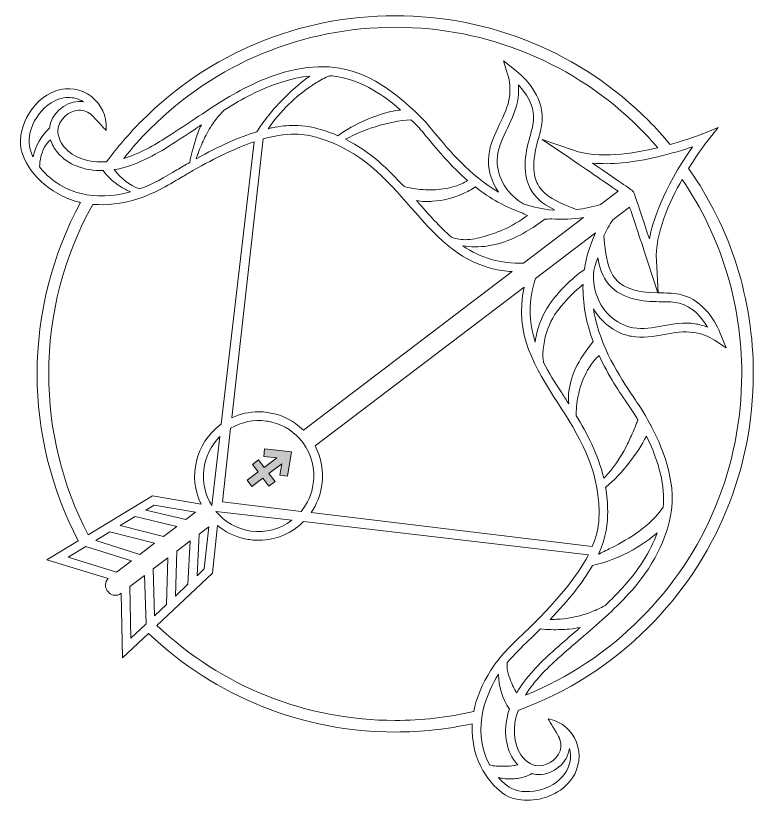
# Model space of a CAD drawing. Header units: millimetres. Extents: x 52 to 1305, y -358 to -18.
# Drawn here: x 51.9 to 344.7, y -329.8 to -18.4 of the extents above; entities that cross this region are included whole.
import ezdxf

# ---------------------------------------------------------------- set-up
doc = ezdxf.new("R2010")
doc.units = ezdxf.units.MM
doc.header["$MEASUREMENT"] = 0
doc.layers.add('Layer 4', color=7, linetype='Continuous')

# ---------------------------------------------------------------- blocks, each defined once
blk = doc.blocks.new('block 3')
at = {"layer": 'Layer 4', "lineweight": 0}
for points in [[(103.56, -214.62), (106.91, -212.6), (123.27, -215.41), (119.44, -218.32), (103.56, -214.62)], [(115.86, -221.04), (110.58, -225.05), (93.44, -220.74), (99.32, -217.19), (115.86, -221.04)], [(83.72, -226.61), (89.27, -223.25), (107.05, -227.73), (101.2, -232.17), (83.72, -226.61)], [(128.57, -221.18), (126.77, -237.94), (123.92, -240.63), (124.73, -224.09), (128.57, -221.18)], [(121.15, -226.81), (120.3, -244.03), (115.3, -248.75), (115.87, -230.82), (121.15, -226.81)], [(97.83, -234.73), (91.96, -239.19), (72.7, -233.26), (79.78, -228.98), (97.83, -234.73)], [(112.33, -233.5), (111.75, -252.09), (107.03, -256.54), (106.48, -237.95), (112.33, -233.5)], [(103.67, -259.71), (97.65, -265.38), (97.24, -244.97), (103.11, -240.51), (103.67, -259.71)]]:
    blk.add_lwpolyline(points, dxfattribs=at)
for points, knots in [([(303.06, -261.02), (329.91, -234.17), (344.69, -198.48), (344.69, -160.52), (344.69, -131.07), (335.82, -102.89), (319.02, -79), (323.11, -72.37), (326.58, -67.95), (326.62, -67.9), (326.62, -67.9), (330.71, -62.73), (330.71, -62.73), (330.71, -62.73), (324.62, -65.23), (324.62, -65.23), (324.57, -65.25), (319.25, -67.41), (311.74, -69.52), (308.95, -66.18), (306.03, -62.99), (303.06, -60.02), (276.22, -33.17), (240.53, -18.39), (202.56, -18.39), (164.6, -18.39), (128.91, -33.17), (102.06, -60.02), (97.02, -65.06), (92.3, -70.55), (88.03, -76.34), (81.04, -76.88), (74.77, -74.71), (71.23, -70.53), (69.48, -68.45), (68.58, -66.08), (68.7, -63.84), (68.93, -59.82), (72.86, -56.02), (76.96, -55.88), (78.89, -55.81), (80.83, -56.59), (82.27, -58.02), (83.7, -59.43), (87.22, -63.31), (87.26, -63.35), (87.26, -63.35), (87.78, -63.93), (87.78, -63.93), (87.78, -63.93), (87.83, -63.15), (87.83, -63.15), (88.11, -58.24), (85.93, -53.51), (82, -50.51), (77.99, -47.44), (72.71, -46.58), (67.87, -48.22), (57.68, -51.69), (51.93, -64.47), (54.36, -72.49), (56.62, -79.93), (64.68, -89.31), (77.04, -92.35), (77.26, -92.41), (77.48, -92.46), (77.7, -92.51), (66.4, -113.18), (60.44, -136.69), (60.44, -160.52), (60.44, -183.65), (66.08, -206.55), (76.76, -226.77), (76.76, -226.77), (64.3, -234.29), (64.3, -234.29), (64.3, -234.29), (88.61, -241.78), (88.61, -241.78), (87.36, -243.06), (87.19, -245.11), (88.3, -246.58), (88.3, -246.58), (88.57, -246.94), (88.57, -246.94), (89.08, -247.62), (89.79, -248.09), (90.61, -248.29), (90.73, -248.32), (90.86, -248.35), (90.98, -248.36), (91.95, -248.5), (92.92, -248.25), (93.7, -247.65), (93.7, -247.65), (93.84, -247.55), (93.84, -247.55), (93.84, -247.55), (94.36, -273.22), (94.36, -273.22), (94.36, -273.22), (104.66, -263.52), (104.66, -263.52), (131.17, -288.75), (165.93, -302.65), (202.56, -302.65), (212.86, -302.65), (223.14, -301.54), (233.13, -299.36), (232.28, -314.42), (241.08, -324.28), (245.9, -327.4), (247.13, -328.2), (248.57, -328.81), (250.2, -329.21), (251.66, -329.57), (253.27, -329.75), (254.94, -329.75), (261.31, -329.75), (268.66, -327.05), (272.82, -320.97), (275.71, -316.75), (276.34, -311.42), (274.5, -306.7), (272.69, -302.07), (268.77, -298.67), (263.99, -297.6), (263.99, -297.6), (263.23, -297.44), (263.23, -297.44), (263.23, -297.44), (263.64, -298.1), (263.64, -298.1), (263.67, -298.14), (266.42, -302.61), (267.38, -304.37), (268.35, -306.16), (268.57, -308.25), (267.98, -310.1), (266.74, -313.97), (262.07, -316.74), (258.18, -315.92), (258.18, -315.92), (257.28, -315.75), (256.67, -315.42), (255.03, -314.68), (253.55, -313.37), (252.4, -311.64), (249.41, -307.14), (249.01, -300.59), (251.32, -294.09), (270.81, -286.99), (288.22, -275.87), (303.06, -261.02)], [0, 0, 0, 0, 1, 1, 1, 2, 2, 2, 3, 3, 3, 4, 4, 4, 5, 5, 5, 6, 6, 6, 7, 7, 7, 8, 8, 8, 9, 9, 9, 10, 10, 10, 11, 11, 11, 12, 12, 12, 13, 13, 13, 14, 14, 14, 15, 15, 15, 16, 16, 16, 17, 17, 17, 18, 18, 18, 19, 19, 19, 20, 20, 20, 21, 21, 21, 22, 22, 22, 23, 23, 23, 24, 24, 24, 25, 25, 25, 26, 26, 26, 27, 27, 27, 28, 28, 28, 29, 29, 29, 30, 30, 30, 31, 31, 31, 32, 32, 32, 33, 33, 33, 34, 34, 34, 35, 35, 35, 36, 36, 36, 37, 37, 37, 38, 38, 38, 39, 39, 39, 40, 40, 40, 41, 41, 41, 42, 42, 42, 43, 43, 43, 44, 44, 44, 45, 45, 45, 46, 46, 46, 47, 47, 47, 48, 48, 48, 49, 49, 49, 50, 50, 50, 51, 51, 51, 51]), ([(273.28, -71.79), (273.28, -71.79), (260.92, -67.51), (260.92, -67.51), (260.92, -67.51), (271.75, -74.86), (271.75, -74.86), (281.59, -81.54), (287.61, -85.69), (291, -88.06), (291, -88.06), (284.04, -93.34), (284.04, -93.34), (280.86, -94.29), (277.66, -94.96), (274.54, -95.33), (274.54, -95.33), (272.08, -94.33), (272.08, -94.33), (266.84, -92.23), (262.3, -90.18), (259.76, -86.32), (258.06, -83.73), (256.15, -79.01), (259.18, -67.96), (259.18, -67.96), (259.42, -67.1), (259.42, -67.1), (260.12, -64.59), (260.84, -61.99), (260.91, -59.25), (261.15, -50.01), (254.12, -43.06), (249.91, -39.74), (249.91, -39.74), (245.58, -36.33), (245.58, -36.33), (245.58, -36.33), (247.19, -41.61), (247.19, -41.61), (248.06, -44.46), (248.31, -47.55), (247.91, -50.56), (247.41, -54.32), (245.74, -57.81), (243.98, -61.5), (242.11, -65.4), (240.18, -69.43), (239.69, -73.9), (239.15, -78.8), (240.53, -84.02), (243.51, -88.45), (232.15, -81.68), (223.85, -71.66), (218.29, -64.95), (216.48, -62.78), (214.93, -60.9), (213.66, -59.62), (204.96, -50.85), (194.21, -41.56), (180.45, -39.2), (169.73, -37.36), (157.11, -39.91), (143.95, -46.57), (136.23, -50.47), (128.94, -55.35), (121.89, -60.07), (121.89, -60.07), (121.85, -60.09), (121.85, -60.09), (118.66, -62.22), (115.37, -64.42), (112.1, -66.5), (106.79, -69.85), (101.04, -73.19), (94.81, -75.04), (98.1, -70.9), (101.63, -66.95), (105.31, -63.27), (131.29, -37.29), (165.83, -22.98), (202.56, -22.98), (239.3, -22.98), (273.84, -37.29), (299.82, -63.27), (302.15, -65.61), (304.5, -68.14), (306.8, -70.81), (296.91, -73.2), (283.25, -75.24), (273.28, -71.79)], [0, 0, 0, 0, 1, 1, 1, 2, 2, 2, 3, 3, 3, 4, 4, 4, 5, 5, 5, 6, 6, 6, 7, 7, 7, 8, 8, 8, 9, 9, 9, 10, 10, 10, 11, 11, 11, 12, 12, 12, 13, 13, 13, 14, 14, 14, 15, 15, 15, 16, 16, 16, 17, 17, 17, 18, 18, 18, 19, 19, 19, 20, 20, 20, 21, 21, 21, 22, 22, 22, 23, 23, 23, 24, 24, 24, 25, 25, 25, 26, 26, 26, 27, 27, 27, 28, 28, 28, 29, 29, 29, 30, 30, 30, 30]), ([(168.68, -42.35), (162.17, -47.06), (156.42, -52.6), (151.6, -58.83), (150.1, -60.76), (148.81, -62.6), (147.67, -64.43), (140.62, -66.58), (132.73, -70.1), (123.58, -75.17), (123.81, -74.42), (124.06, -73.7), (124.3, -73.02), (125.13, -70.75), (126.06, -68.59), (127.06, -66.6), (128.17, -64.42), (129.36, -62.42), (130.6, -60.66), (131.75, -59.04), (132.89, -57.68), (134.07, -56.51), (134.23, -56.36), (134.35, -56.19), (134.43, -55.98), (138.51, -53.43), (142.13, -51.36), (145.5, -49.66), (153.58, -45.57), (161.37, -43.11), (168.68, -42.35)], [0, 0, 0, 0, 1, 1, 1, 2, 2, 2, 3, 3, 3, 4, 4, 4, 5, 5, 5, 6, 6, 6, 7, 7, 7, 8, 8, 8, 9, 9, 9, 10, 10, 10, 10]), ([(176.05, -42.45), (176.24, -42.39), (176.44, -42.32), (176.63, -42.26), (176.66, -42.25), (176.68, -42.23), (176.71, -42.22), (177.86, -42.32), (178.89, -42.44), (179.86, -42.61), (188.1, -44.02), (195.99, -48.23), (204.64, -55.83), (202.16, -56.07), (199.56, -56.64), (196.71, -57.59), (192.72, -58.91), (188.8, -60.61), (185.04, -62.66), (183.25, -63.63), (181.49, -64.75), (179.8, -66), (177.6, -65.06), (175.32, -64.23), (173, -63.55), (169.99, -62.67), (166.66, -61.93), (162.43, -61.93), (159.88, -61.93), (157.01, -62.2), (153.7, -62.87), (153.21, -62.97), (152.68, -63.09), (152.09, -63.23), (157.01, -56.22), (162.95, -50.4), (169.75, -45.91), (169.95, -45.78), (170.15, -45.65), (170.35, -45.52), (170.35, -45.52), (170.63, -45.35), (170.63, -45.35), (172.33, -44.31), (174.09, -43.35), (175.83, -42.52), (175.83, -42.52), (176.05, -42.45), (176.05, -42.45)], [0, 0, 0, 0, 1, 1, 1, 2, 2, 2, 3, 3, 3, 4, 4, 4, 5, 5, 5, 6, 6, 6, 7, 7, 7, 8, 8, 8, 9, 9, 9, 10, 10, 10, 11, 11, 11, 12, 12, 12, 13, 13, 13, 14, 14, 14, 15, 15, 15, 16, 16, 16, 16]), ([(251.47, -45.8), (256.82, -51.43), (257.53, -56.56), (257.46, -59.16), (257.4, -61.48), (256.77, -63.76), (256.1, -66.17), (256.1, -66.17), (255.86, -67.05), (255.86, -67.05), (254.23, -72.99), (252.56, -81.66), (256.89, -88.23), (259.23, -91.79), (262.76, -93.93), (265.8, -95.4), (265.52, -95.44), (265.24, -95.48), (264.96, -95.51), (261.16, -95.2), (257.39, -94.42), (253.74, -93.19), (253.28, -92.94), (252.89, -92.71), (252.53, -92.48), (246.14, -88.48), (242.36, -81.17), (243.12, -74.27), (243.55, -70.39), (245.26, -66.8), (247.08, -62.99), (248.89, -59.22), (250.76, -55.32), (251.33, -51.01), (251.55, -49.29), (251.6, -47.54), (251.47, -45.8)], [0, 0, 0, 0, 1, 1, 1, 2, 2, 2, 3, 3, 3, 4, 4, 4, 5, 5, 5, 6, 6, 6, 7, 7, 7, 8, 8, 8, 9, 9, 9, 10, 10, 10, 11, 11, 11, 12, 12, 12, 12]), ([(78.87, -52.55), (78.2, -52.44), (77.52, -52.39), (76.84, -52.42), (71.22, -52.62), (65.97, -57.47), (65.31, -63.04), (62.06, -66.02), (59.8, -70.04), (58.89, -74.46), (58.36, -73.44), (57.95, -72.44), (57.66, -71.48), (57.66, -71.48), (57.66, -71.48), (57.66, -71.48), (55.7, -65.04), (60.64, -54.34), (68.97, -51.5), (70.25, -51.07), (71.56, -50.85), (72.86, -50.85), (73.79, -50.85), (74.7, -50.96), (75.59, -51.18), (76.75, -51.46), (77.85, -51.92), (78.87, -52.55)], [0, 0, 0, 0, 1, 1, 1, 2, 2, 2, 3, 3, 3, 4, 4, 4, 5, 5, 5, 6, 6, 6, 7, 7, 7, 8, 8, 8, 9, 9, 9, 9]), ([(123.8, -62.94), (124.4, -62.54), (125.02, -62.13), (125.63, -61.72), (124.84, -63.27), (124.15, -65.04), (123.45, -67.28), (122.9, -69.05), (122.41, -70.83), (122.01, -72.33), (121.62, -73.76), (121.26, -75.16), (121.03, -76.6), (119.23, -77.63), (117.54, -78.61), (115.89, -79.61), (111.23, -82.41), (106.25, -85.3), (101.07, -87.16), (97.08, -85.6), (93.55, -82.88), (91.05, -79.45), (91.18, -79.44), (91.3, -79.42), (91.42, -79.4), (91.42, -79.4), (91.42, -79.4), (91.42, -79.4), (99.66, -77.94), (107.11, -73.74), (113.93, -69.42), (117.26, -67.32), (120.58, -65.1), (123.8, -62.94)], [0, 0, 0, 0, 1, 1, 1, 2, 2, 2, 3, 3, 3, 4, 4, 4, 5, 5, 5, 6, 6, 6, 7, 7, 7, 8, 8, 8, 9, 9, 9, 10, 10, 10, 11, 11, 11, 11]), ([(226.31, -86.07), (226.31, -86.07), (226.3, -86.07), (226.3, -86.07), (223.97, -86.84), (221.36, -87.31), (218.57, -87.47), (215.98, -87.62), (213.29, -87.49), (210.58, -87.08), (209.21, -86.88), (207.88, -86.6), (206.65, -86.26), (206.41, -86.19), (206.18, -86.12), (205.94, -86.05), (200.05, -79.59), (192.71, -72.36), (182.88, -67.44), (186.61, -65.42), (190.6, -63.74), (194.74, -62.43), (199.48, -60.94), (204.2, -60.01), (208.77, -59.65), (209.56, -60.41), (210.38, -61.22), (211.21, -62.06), (212.37, -63.23), (213.89, -65.06), (215.64, -67.18), (219.46, -71.78), (224.66, -78.05), (231.29, -83.81), (229.72, -84.76), (228.05, -85.52), (226.31, -86.07)], [0, 0, 0, 0, 1, 1, 1, 2, 2, 2, 3, 3, 3, 4, 4, 4, 5, 5, 5, 6, 6, 6, 7, 7, 7, 8, 8, 8, 9, 9, 9, 10, 10, 10, 11, 11, 11, 12, 12, 12, 12]), ([(172.03, -66.88), (188.97, -71.85), (199.05, -83.34), (208.79, -94.46), (218.19, -105.19), (227.08, -115.32), (241.19, -118.79), (243.66, -119.4), (246.28, -119.79), (249, -119.95), (249, -119.95), (166.14, -182.87), (166.14, -182.87), (162.25, -179.02), (157.32, -176.59), (151.87, -175.83), (150.7, -175.67), (149.53, -175.59), (148.36, -175.59), (144.68, -175.59), (141.06, -176.39), (137.71, -177.96), (137.71, -177.96), (150.14, -67.31), (150.14, -67.31), (161.99, -63.94), (168.03, -65.7), (172.03, -66.88)], [0, 0, 0, 0, 1, 1, 1, 2, 2, 2, 3, 3, 3, 4, 4, 4, 5, 5, 5, 6, 6, 6, 7, 7, 7, 8, 8, 8, 9, 9, 9, 9]), ([(63.31, -70.61), (63.87, -69.71), (64.48, -68.91), (65.11, -68.23), (65.31, -68.03), (65.52, -67.82), (65.75, -67.61), (66.29, -69.42), (67.27, -71.2), (68.6, -72.77), (72.55, -77.45), (79.11, -80.02), (86.6, -79.86), (88.29, -82.11), (90.31, -84.05), (92.62, -85.62), (93.92, -86.5), (95.25, -87.26), (96.57, -87.88), (96.87, -88.02), (97.17, -88.16), (97.5, -88.29), (90.43, -90.21), (83.83, -90.45), (77.85, -88.97), (69.01, -86.8), (63.77, -81.45), (61.4, -78.39), (61.47, -75.72), (62.12, -73.09), (63.31, -70.61)], [0, 0, 0, 0, 1, 1, 1, 2, 2, 2, 3, 3, 3, 4, 4, 4, 5, 5, 5, 6, 6, 6, 7, 7, 7, 8, 8, 8, 9, 9, 9, 10, 10, 10, 10]), ([(82.55, -93.25), (88.03, -93.73), (93.91, -93.02), (100.03, -91.16), (106.29, -89.25), (111.94, -86.01), (117.66, -82.57), (119.2, -81.65), (120.75, -80.74), (122.27, -79.87), (122.27, -79.87), (122.2, -79.75), (122.2, -79.75), (122.2, -79.75), (122.29, -79.86), (122.29, -79.86), (131.37, -74.66), (139.55, -70.81), (146.59, -68.42), (146.59, -68.42), (133.54, -180.42), (133.54, -180.42), (133.54, -180.42), (133.5, -180.45), (133.5, -180.45), (133.36, -180.55), (133.21, -180.65), (133.07, -180.76), (123.32, -188.17), (120.2, -201.34), (125.54, -212.29), (125.54, -212.29), (106.24, -208.97), (106.24, -208.97), (106.24, -208.97), (80.7, -224.39), (80.7, -224.39), (70.45, -204.89), (65.03, -182.81), (65.03, -160.52), (65.03, -136.88), (71.09, -113.63), (82.55, -93.25)], [0, 0, 0, 0, 1, 1, 1, 2, 2, 2, 3, 3, 3, 4, 4, 4, 5, 5, 5, 6, 6, 6, 7, 7, 7, 8, 8, 8, 9, 9, 9, 10, 10, 10, 11, 11, 11, 12, 12, 12, 13, 13, 13, 14, 14, 14, 14]), ([(303.43, -106.94), (298.97, -93.37), (297.32, -88.71), (297.31, -88.66), (297.31, -88.66), (297.17, -88.28), (297.17, -88.28), (297.17, -88.28), (296.64, -87.79), (296.64, -87.79), (296.61, -87.76), (292.76, -85), (280.86, -76.88), (288.08, -77.57), (296.8, -76.74), (306.81, -74.38), (312.29, -73.1), (317.16, -71.57), (320.53, -70.41), (308.57, -87.63), (304.69, -100.25), (303.43, -106.94)], [0, 0, 0, 0, 1, 1, 1, 2, 2, 2, 3, 3, 3, 4, 4, 4, 5, 5, 5, 6, 6, 6, 7, 7, 7, 7]), ([(267.43, -273.22), (270.33, -270.6), (273.35, -268.01), (276.26, -265.51), (282.7, -259.98), (289.36, -254.26), (295.21, -247.87), (304.71, -237.47), (310.6, -225.97), (312.24, -214.6), (314.47, -199.1), (303.94, -180.88), (303.84, -180.71), (303.2, -179.48), (302.52, -178.23), (301.78, -176.9), (300.9, -175.32), (299.53, -173.3), (297.94, -170.96), (292.87, -163.5), (285.22, -152.24), (282.02, -138.79), (281.7, -137.44), (281.43, -136.06), (281.21, -134.69), (284.35, -140.04), (289.4, -143.97), (295, -145.35), (295.46, -145.46), (295.93, -145.56), (296.39, -145.63), (300.8, -146.38), (305.18, -145.62), (309.42, -144.88), (313.44, -144.18), (317.23, -143.52), (320.96, -144.07), (323.95, -144.51), (326.84, -145.59), (329.32, -147.21), (329.32, -147.21), (333.94, -150.21), (333.94, -150.21), (333.94, -150.21), (331.86, -145.1), (331.86, -145.1), (329.83, -140.12), (325.11, -131.42), (316.2, -129.13), (313.6, -128.45), (310.95, -128.43), (308.39, -128.42), (308.39, -128.42), (307.39, -128.41), (307.39, -128.41), (307.23, -128.41), (307.07, -128.41), (306.91, -128.41), (306.91, -128.41), (306.22, -115.62), (306.22, -115.62), (305.63, -104.92), (311.39, -92.25), (316.44, -83.34), (331.92, -106.08), (340.1, -132.75), (340.1, -160.52), (340.1, -197.25), (325.79, -231.79), (299.82, -257.77), (286.67, -270.92), (271.35, -281.08), (254.28, -288), (257.76, -282.32), (262.64, -277.54), (267.43, -273.22)], [0, 0, 0, 0, 1, 1, 1, 2, 2, 2, 3, 3, 3, 4, 4, 4, 5, 5, 5, 6, 6, 6, 7, 7, 7, 8, 8, 8, 9, 9, 9, 10, 10, 10, 11, 11, 11, 12, 12, 12, 13, 13, 13, 14, 14, 14, 15, 15, 15, 16, 16, 16, 17, 17, 17, 18, 18, 18, 19, 19, 19, 20, 20, 20, 21, 21, 21, 22, 22, 22, 23, 23, 23, 24, 24, 24, 25, 25, 25, 25]), ([(245.27, -103.37), (243.19, -104.27), (240.96, -105.08), (238.66, -105.77), (236.46, -106.43), (233.86, -107.12), (231.23, -107.26), (228.9, -107.37), (226.78, -107.04), (224.92, -106.26), (220.17, -102.2), (215.9, -97.32), (211.38, -92.17), (211.38, -92.17), (210.97, -91.7), (210.97, -91.7), (213.17, -92.25), (215.44, -92.19), (217.39, -92.05), (221.59, -91.75), (225.66, -90.73), (229.48, -89.01), (231.15, -88.27), (232.8, -87.37), (234.38, -86.35), (240.24, -90.96), (246.35, -94.37), (252.53, -96.48), (253.37, -96.92), (254.22, -97.31), (255.07, -97.65), (252.08, -99.92), (248.79, -101.84), (245.27, -103.37)], [0, 0, 0, 0, 1, 1, 1, 2, 2, 2, 3, 3, 3, 4, 4, 4, 5, 5, 5, 6, 6, 6, 7, 7, 7, 8, 8, 8, 9, 9, 9, 10, 10, 10, 11, 11, 11, 11]), ([(289.99, -122.83), (286.99, -119.32), (286.27, -114.37), (285.68, -108.73), (285.68, -108.73), (285.38, -105.76), (285.38, -105.76), (286.38, -103.64), (287.56, -101.52), (288.88, -99.45), (288.88, -99.45), (295.61, -94.34), (295.61, -94.34), (296.93, -98.25), (299.23, -105.14), (302.86, -116.26), (302.86, -116.26), (306.82, -128.41), (306.82, -128.41), (295.86, -128.22), (291.96, -125.15), (289.99, -122.83)], [0, 0, 0, 0, 1, 1, 1, 2, 2, 2, 3, 3, 3, 4, 4, 4, 5, 5, 5, 6, 6, 6, 7, 7, 7, 7]), ([(253.48, -116.55), (244.34, -116.85), (236.64, -114.67), (229.38, -109.7), (230.9, -109.98), (232.51, -110.13), (234.19, -110.14), (237.75, -110.15), (241.3, -109.61), (244.79, -108.5), (248, -107.47), (251.29, -105.98), (254.58, -104.07), (256.97, -102.68), (259.39, -101.04), (261.97, -99.08), (262.86, -99.11), (263.76, -99.08), (264.67, -99.01), (268.79, -99.34), (273.03, -99.16), (277.3, -98.46), (277.3, -98.46), (253.48, -116.55), (253.48, -116.55)], [0, 0, 0, 0, 1, 1, 1, 2, 2, 2, 3, 3, 3, 4, 4, 4, 5, 5, 5, 6, 6, 6, 7, 7, 7, 8, 8, 8, 8]), ([(270.43, -125.18), (267.71, -127.83), (265.38, -130.6), (263.52, -133.43), (261.51, -136.5), (260, -139.79), (259.05, -143.23), (258.61, -144.85), (258.31, -146.44), (258.16, -147.98), (255.39, -139.58), (255.42, -131.5), (258.24, -122.71), (258.24, -122.71), (282.07, -104.62), (282.07, -104.62), (279.86, -109.33), (278.37, -114.19), (277.63, -119.09), (274.88, -121.15), (272.52, -123.14), (270.43, -125.18)], [0, 0, 0, 0, 1, 1, 1, 2, 2, 2, 3, 3, 3, 4, 4, 4, 5, 5, 5, 6, 6, 6, 7, 7, 7, 7]), ([(282.94, -114.5), (283.52, -117.85), (284.6, -121.85), (287.37, -125.09), (292.48, -131.07), (301.23, -131.83), (307.36, -131.88), (307.36, -131.88), (308.27, -131.88), (308.27, -131.88), (310.76, -131.89), (313.12, -131.91), (315.34, -132.48), (320.68, -133.85), (324.28, -138.21), (326.46, -141.93), (324.84, -141.32), (323.17, -140.89), (321.47, -140.64), (317.19, -140.02), (312.95, -140.75), (308.84, -141.47), (304.71, -142.19), (300.8, -142.87), (296.96, -142.22), (290.16, -141.07), (284.19, -135.42), (282.11, -128.14), (280.69, -123.15), (280.92, -119.12), (282.94, -114.5)], [0, 0, 0, 0, 1, 1, 1, 2, 2, 2, 3, 3, 3, 4, 4, 4, 5, 5, 5, 6, 6, 6, 7, 7, 7, 8, 8, 8, 9, 9, 9, 10, 10, 10, 10]), ([(173.47, -204.56), (174.22, -199.19), (173.29, -193.86), (170.78, -189.12), (170.78, -189.12), (253.75, -126.12), (253.75, -126.12), (249.6, -144.71), (258.11, -158.01), (267.11, -172.08), (275.08, -184.53), (283.33, -197.42), (283.45, -215.16), (283.47, -218.33), (283.5, -222.65), (280.77, -229.09), (280.77, -229.09), (169.19, -215.57), (169.19, -215.57), (171.43, -212.32), (172.91, -208.53), (173.47, -204.56)], [0, 0, 0, 0, 1, 1, 1, 2, 2, 2, 3, 3, 3, 4, 4, 4, 5, 5, 5, 6, 6, 6, 7, 7, 7, 7]), ([(281.14, -147.7), (275.06, -154.94), (271.87, -161.79), (271.39, -168.64), (271.3, -169.9), (271.32, -171.17), (271.44, -172.44), (270.96, -171.69), (270.49, -170.95), (270.01, -170.2), (269.55, -169.48), (269.09, -168.77), (268.64, -168.07), (265.87, -163.76), (263.48, -160.04), (261.46, -155.98), (261.34, -155.31), (261.25, -154.64), (261.2, -153.99), (261.09, -149.72), (261.98, -145.27), (263.76, -141.11), (264.13, -140.26), (264.57, -139.36), (265.1, -138.36), (266.99, -135.16), (269.52, -132.06), (272.85, -128.86), (273.88, -127.86), (274.99, -126.86), (276.22, -125.8), (276.52, -125.54), (276.81, -125.3), (277.11, -125.05), (276.89, -132.35), (278.25, -139.97), (281.14, -147.7)], [0, 0, 0, 0, 1, 1, 1, 2, 2, 2, 3, 3, 3, 4, 4, 4, 5, 5, 5, 6, 6, 6, 7, 7, 7, 8, 8, 8, 9, 9, 9, 10, 10, 10, 11, 11, 11, 12, 12, 12, 12]), ([(298.19, -180.53), (297.9, -181.28), (297.6, -182.06), (297.28, -182.81), (296.41, -184.84), (295.6, -186.62), (294.79, -188.26), (292.8, -192.28), (290.75, -195.58), (288.53, -198.36), (287.52, -199.62), (286.44, -200.81), (285.33, -201.9), (283.05, -192.14), (278.53, -183.91), (274.38, -177.13), (274.38, -176.88), (274.37, -176.64), (274.37, -176.39), (274.39, -175.1), (274.48, -173.74), (274.66, -172.36), (275.01, -169.63), (275.62, -167), (276.47, -164.53), (277.39, -161.87), (278.56, -159.48), (279.93, -157.43), (280.94, -155.9), (282.12, -154.49), (283.45, -153.23), (287.15, -161.24), (291.73, -167.97), (295.09, -172.91), (296.63, -175.19), (297.97, -177.15), (298.77, -178.59), (298.77, -178.59), (298.88, -178.8), (298.88, -178.8), (298.65, -179.37), (298.42, -179.95), (298.19, -180.53)], [0, 0, 0, 0, 1, 1, 1, 2, 2, 2, 3, 3, 3, 4, 4, 4, 5, 5, 5, 6, 6, 6, 7, 7, 7, 8, 8, 8, 9, 9, 9, 10, 10, 10, 11, 11, 11, 12, 12, 12, 13, 13, 13, 14, 14, 14, 14]), ([(165.85, -187.78), (169.38, -192.47), (170.87, -198.26), (170.05, -204.09), (169.48, -208.16), (167.81, -211.96), (165.22, -215.09), (165.22, -215.09), (133.96, -211.31), (133.96, -211.31), (133.96, -211.31), (137.24, -182.11), (137.24, -182.11), (141.54, -179.55), (146.43, -178.57), (151.4, -179.26), (152.15, -179.36), (152.91, -179.51), (153.65, -179.69), (158.56, -180.9), (162.78, -183.7), (165.85, -187.78)], [0, 0, 0, 0, 1, 1, 1, 2, 2, 2, 3, 3, 3, 4, 4, 4, 5, 5, 5, 6, 6, 6, 7, 7, 7, 7]), ([(132.96, -185.43), (132.96, -185.43), (129.77, -212.82), (129.77, -212.82), (124.33, -204.13), (125.67, -192.65), (132.96, -185.43)], [0, 0, 0, 0, 1, 1, 1, 2, 2, 2, 2]), ([(283.63, -231.88), (283.63, -231.88), (283.19, -232.1), (283.19, -232.1), (286.49, -225), (286.93, -219.75), (286.9, -215.13), (286.88, -211.94), (286.6, -208.73), (286.08, -205.61), (289.5, -202.66), (292.7, -199.3), (295.58, -195.62), (298.18, -192.28), (300.43, -188.8), (302.27, -185.26), (307.52, -196), (309.62, -204.98), (308.88, -213.46), (303.54, -221.14), (295.3, -226), (288.7, -229.38), (287.02, -230.24), (285.3, -231.07), (283.63, -231.88)], [0, 0, 0, 0, 1, 1, 1, 2, 2, 2, 3, 3, 3, 4, 4, 4, 5, 5, 5, 6, 6, 6, 7, 7, 7, 8, 8, 8, 8]), ([(161.54, -218.63), (161.54, -218.63), (161.54, -218.63), (161.53, -218.63), (156.86, -222.18), (151.09, -223.7), (145.29, -222.89), (139.81, -222.13), (134.91, -219.38), (131.41, -215.11), (131.41, -215.11), (161.54, -218.63), (161.54, -218.63)], [0, 0, 0, 0, 1, 1, 1, 2, 2, 2, 3, 3, 3, 4, 4, 4, 4]), ([(130.06, -239.59), (130.06, -239.59), (132.09, -220.69), (132.09, -220.69), (135.01, -223.14), (138.5, -224.91), (142.21, -225.82), (143.06, -226.03), (143.94, -226.2), (144.81, -226.32), (151.52, -227.25), (158.2, -225.5), (163.61, -221.39), (164.5, -220.72), (165.36, -219.97), (166.17, -219.17), (166.17, -219.17), (279.23, -232.37), (279.23, -232.37), (274.65, -241.22), (266.02, -251.67), (253.56, -263.44), (248.71, -268.04), (244.06, -272.61), (240.52, -278.15), (237.06, -283.56), (234.78, -289.07), (233.74, -294.51), (223.55, -296.86), (213.07, -298.05), (202.56, -298.05), (167.2, -298.05), (133.64, -284.67), (108.01, -260.36), (108.01, -260.36), (130.06, -239.59), (130.06, -239.59)], [0, 0, 0, 0, 1, 1, 1, 2, 2, 2, 3, 3, 3, 4, 4, 4, 5, 5, 5, 6, 6, 6, 7, 7, 7, 8, 8, 8, 9, 9, 9, 10, 10, 10, 11, 11, 11, 12, 12, 12, 12]), ([(306.57, -223.65), (303.92, -230.97), (299.25, -238.33), (292.67, -245.53), (290.67, -247.72), (288.44, -249.97), (285.86, -252.4), (284.81, -253), (283.98, -253.44), (283.19, -253.82), (281.6, -254.57), (279.97, -255.23), (278.35, -255.77), (275, -256.88), (271.51, -257.57), (267.98, -257.83), (267.04, -257.9), (266.07, -257.95), (265.08, -257.96), (264.73, -257.97), (264.38, -257.97), (264.02, -257.97), (271.58, -250.17), (276.93, -243.37), (280.83, -236.61), (286.29, -235.37), (291.72, -233.25), (296.96, -230.3), (296.96, -230.3), (296.96, -230.3), (296.96, -230.3), (300.4, -228.35), (303.62, -226.11), (306.57, -223.65)], [0, 0, 0, 0, 1, 1, 1, 2, 2, 2, 3, 3, 3, 4, 4, 4, 5, 5, 5, 6, 6, 6, 7, 7, 7, 8, 8, 8, 9, 9, 9, 10, 10, 10, 11, 11, 11, 11]), ([(248.46, -282.49), (248.46, -282.49), (248.37, -282.27), (248.37, -282.27), (247.87, -281.02), (247.35, -279.72), (247.15, -278.39), (246.98, -277.23), (246.99, -276.06), (247.04, -275.05), (249.99, -271.63), (252.59, -269.12), (255.92, -265.96), (257.4, -264.56), (258.87, -263.14), (260.28, -261.74), (261.55, -261.89), (262.89, -261.98), (264.51, -262.02), (266.98, -262.08), (269.39, -262), (271.67, -261.79), (273.15, -261.64), (274.6, -261.44), (275.98, -261.19), (275.33, -261.76), (274.67, -262.32), (274.02, -262.88), (271.08, -265.4), (268.05, -268.01), (265.13, -270.65), (259.89, -275.38), (254.54, -280.64), (250.82, -287.09), (249.76, -285.61), (249.03, -283.94), (248.46, -282.49)], [0, 0, 0, 0, 1, 1, 1, 2, 2, 2, 3, 3, 3, 4, 4, 4, 5, 5, 5, 6, 6, 6, 7, 7, 7, 8, 8, 8, 9, 9, 9, 10, 10, 10, 11, 11, 11, 12, 12, 12, 12]), ([(249.75, -315.94), (248.6, -316.13), (247.35, -316.21), (245.7, -316.21), (245.7, -316.21), (245.16, -316.22), (245.16, -316.22), (244.13, -316.22), (243.07, -316.22), (242.05, -316.13), (241.3, -316.06), (240.65, -315.89), (240.03, -315.62), (232.04, -300.78), (239.74, -285.78), (243.42, -280.01), (243.48, -279.93), (243.54, -279.84), (243.59, -279.75), (243.62, -284.63), (245.13, -289.47), (247.88, -293.53), (245.4, -300.97), (246, -308.26), (249.53, -313.56), (250.03, -314.31), (250.58, -315), (251.17, -315.63), (250.69, -315.76), (250.21, -315.86), (249.75, -315.94)], [0, 0, 0, 0, 1, 1, 1, 2, 2, 2, 3, 3, 3, 4, 4, 4, 5, 5, 5, 6, 6, 6, 7, 7, 7, 8, 8, 8, 9, 9, 9, 10, 10, 10, 10]), ([(271.69, -309.17), (272.61, -312.53), (272.01, -316.05), (269.98, -319.02), (264.99, -326.3), (253.41, -328.15), (247.78, -324.5), (246.35, -323.57), (244.91, -322.28), (243.57, -320.73), (243.64, -320.75), (243.7, -320.76), (243.76, -320.78), (245.49, -321.17), (247.27, -321.33), (249.03, -321.27), (250.91, -321.19), (252.71, -320.85), (254.37, -320.26), (255.15, -319.98), (255.95, -319.62), (256.79, -319.15), (256.97, -319.2), (257.16, -319.25), (257.34, -319.29), (262.96, -320.55), (269.46, -316.75), (271.26, -311.16), (271.47, -310.51), (271.61, -309.85), (271.69, -309.17)], [0, 0, 0, 0, 1, 1, 1, 2, 2, 2, 3, 3, 3, 4, 4, 4, 5, 5, 5, 6, 6, 6, 7, 7, 7, 8, 8, 8, 9, 9, 9, 10, 10, 10, 10])]:
    blk.add_open_spline(points, degree=3, knots=knots, dxfattribs=at)
blk = doc.blocks.new('block 2')
at = {"layer": 'Layer 4'}
h = blk.add_hatch(color=2, dxfattribs=at)
h.dxf.hatch_style = 2
h.paths.add_polyline_path([(150.72, -190.34), (150.41, -193.35), (155.57, -193.87), (150.61, -197.63), (148.34, -194.61), (145.93, -196.44), (148.2, -199.46), (143.85, -202.77), (145.66, -205.19), (150.02, -201.88), (152.45, -205.11), (154.86, -203.28), (152.43, -200.05), (157.51, -196.2), (156.78, -200.7), (159.76, -201.18), (161.34, -191.4)])
at = {"layer": 'Layer 4', "lineweight": 0}
blk.add_lwpolyline([(150.72, -190.34), (150.41, -193.35), (155.57, -193.87), (150.61, -197.63), (148.34, -194.61), (145.93, -196.44), (148.2, -199.46), (143.85, -202.77), (145.66, -205.19), (150.02, -201.88), (152.45, -205.11), (154.86, -203.28), (152.43, -200.05), (157.51, -196.2), (156.78, -200.7), (159.76, -201.18), (161.34, -191.4), (150.72, -190.34)], dxfattribs=at)
at = {"layer": 'Layer 4'}
blk.add_blockref('block 3', (0, 0), dxfattribs=at)

msp = doc.modelspace()

# ---------------------------------------------------------------- block references
at = {"layer": 'Layer 4'}
msp.add_blockref('block 2', (0, 0), dxfattribs=at)

doc.saveas('drawing.dxf')
